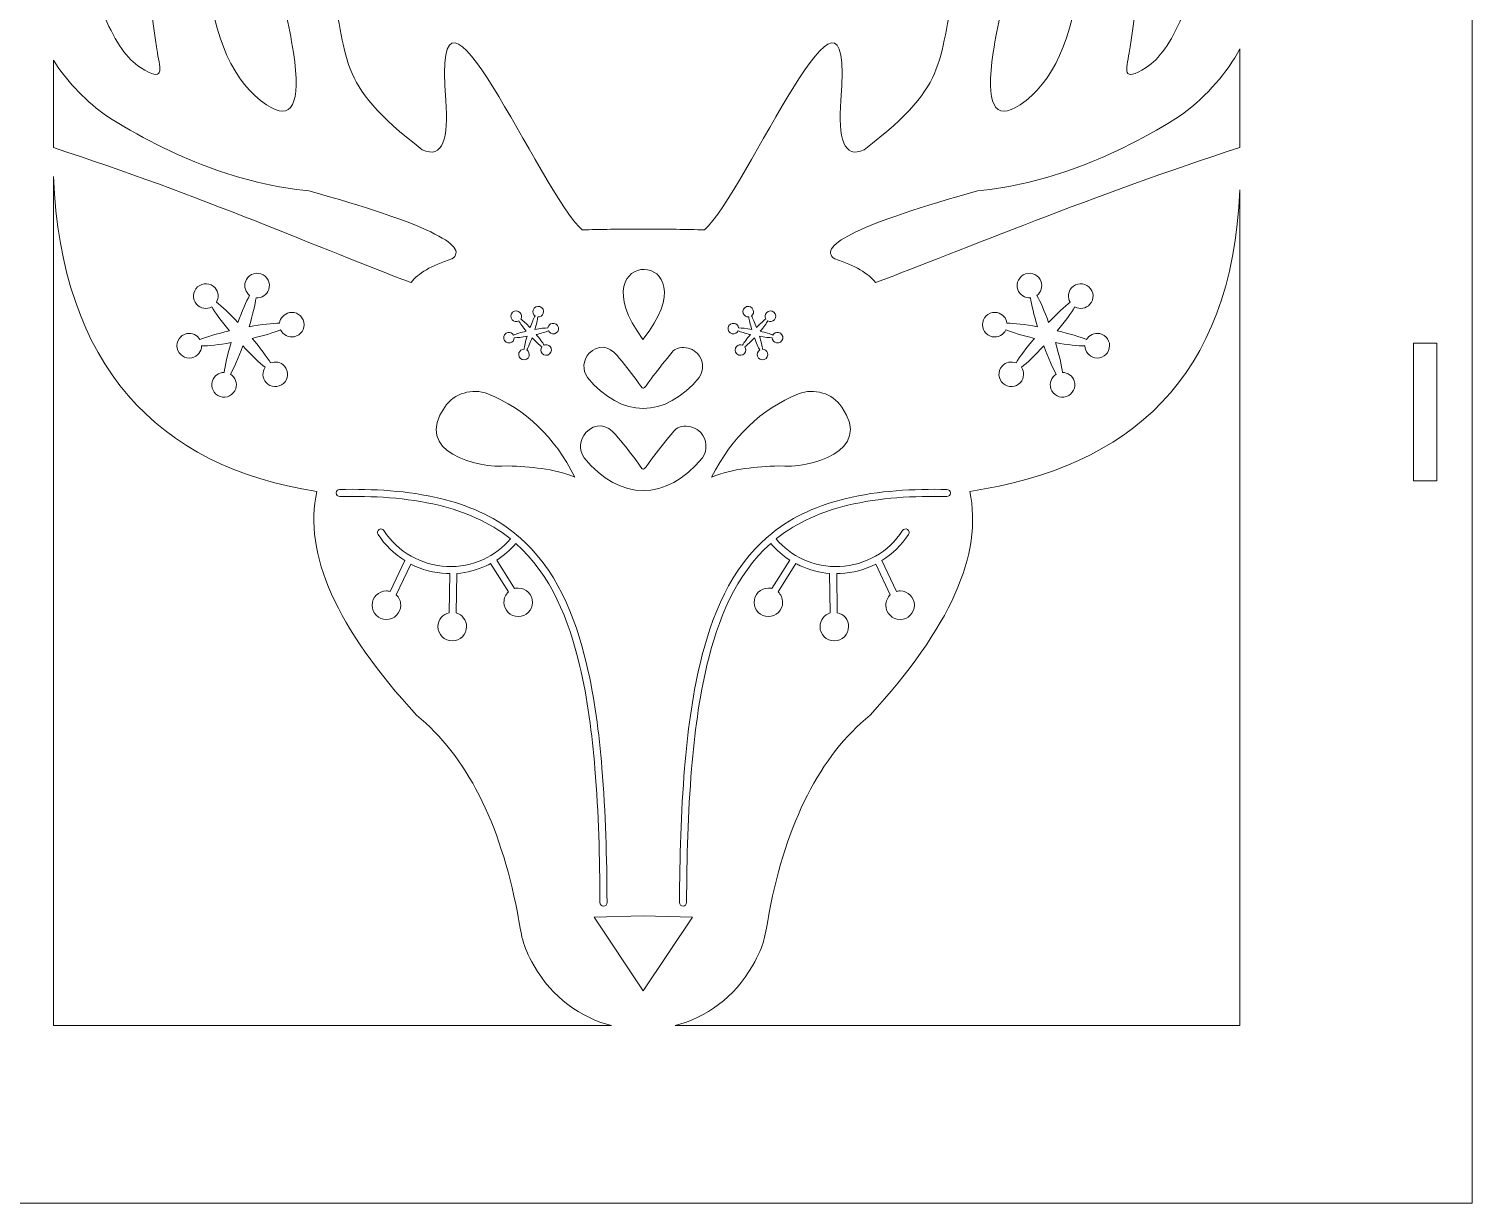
# Model space of a CAD drawing. Header units: millimetres. Extents: x 1606 to 2727, y 1477 to 2393.
# Drawn here: x 2480.6 to 2726.8, y 1923.3 to 2123.7 of the extents above; entities that cross this region are included whole.
import ezdxf

# ---------------------------------------------------------------- set-up
doc = ezdxf.new("R2010")
doc.units = ezdxf.units.MM
doc.header["$MEASUREMENT"] = 0
doc.layers.add('Camada 1', color=7, linetype='Continuous')

msp = doc.modelspace()

# ---------------------------------------------------------------- linework, layer by layer
at = {"layer": 'Camada 1', "color": 250, "lineweight": 20}
for points, knots in [([(2446.8405, 1923.272), (2568.1657, 1923.272), (2597.2433, 1923.2716), (2726.8406, 1923.2716), (2726.8406, 1923.2716), (2726.8406, 1923.2716), (2726.8406, 2263.2716), (2726.8406, 2263.2716), (2726.8406, 2263.2716), (2597.0922, 2263.2716), (2568.4792, 2263.2716), (2446.8405, 2263.2716), (2446.8405, 2263.2716), (2436.4123, 2263.2716), (2425.7687, 2263.2716), (2415.3405, 2263.2716), (2415.3405, 2263.2716), (2415.3405, 2263.2716), (2400.3405, 2263.2716), (2400.3405, 2263.2716), (2400.3405, 2263.2716), (2400.3405, 2263.2716), (2400.3405, 2260.2718), (2400.3405, 2260.2718), (2400.3405, 2260.2718), (2400.3405, 2260.2718), (2356.3405, 2260.2718), (2356.3405, 2260.2718), (2356.3405, 2260.2718), (2356.3405, 2260.2718), (2356.3405, 2263.2716), (2356.3405, 2263.2716), (2356.3405, 2263.2716), (2356.3405, 2263.2716), (2341.3405, 2263.2716), (2341.3405, 2263.2716), (2341.3405, 2263.2716), (2341.3405, 2263.2716), (2341.3405, 1923.272), (2341.3405, 1923.272), (2341.3405, 1923.272), (2341.3405, 1923.272), (2356.3405, 1923.272), (2356.3405, 1923.272), (2356.3405, 1923.272), (2356.3405, 1923.272), (2356.3405, 1926.2718), (2356.3405, 1926.2718), (2356.3405, 1926.2718), (2356.3405, 1926.2718), (2400.3405, 1926.2718), (2400.3405, 1926.2718), (2400.3405, 1926.2718), (2400.3405, 1926.2718), (2400.3405, 1923.272), (2400.3405, 1923.272), (2400.3405, 1923.272), (2400.3405, 1923.272), (2415.3405, 1923.272), (2415.3405, 1923.272), (2415.3405, 1923.272), (2425.7687, 1923.272), (2436.4123, 1923.272), (2446.8405, 1923.272)], [0, 0, 0, 0, 0.05882353, 0.05882353, 0.05882353, 0.05882353, 0.11764706, 0.11764706, 0.11764706, 0.11764706, 0.17647059, 0.17647059, 0.17647059, 0.17647059, 0.23529412, 0.23529412, 0.23529412, 0.23529412, 0.29411765, 0.29411765, 0.29411765, 0.29411765, 0.35294118, 0.35294118, 0.35294118, 0.35294118, 0.41176471, 0.41176471, 0.41176471, 0.41176471, 0.47058824, 0.47058824, 0.47058824, 0.47058824, 0.52941176, 0.52941176, 0.52941176, 0.52941176, 0.58823529, 0.58823529, 0.58823529, 0.58823529, 0.64705882, 0.64705882, 0.64705882, 0.64705882, 0.70588235, 0.70588235, 0.70588235, 0.70588235, 0.76470588, 0.76470588, 0.76470588, 0.76470588, 0.82352941, 0.82352941, 0.82352941, 0.82352941, 0.88235294, 0.88235294, 0.88235294, 0.88235294, 1, 1, 1, 1]), ([(2499.6445, 2117.0801), (2497.4308, 2118.4948), (2495.4124, 2121.3484), (2493.5892, 2125.6407), (2493.5892, 2125.6407), (2490.7421, 2132.3433), (2491.3863, 2131.6826), (2490.915, 2138.2385), (2490.915, 2138.2385), (2490.5936, 2142.7094), (2489.7896, 2146.0971), (2488.7639, 2148.2997), (2488.7639, 2148.2997), (2488.7639, 2148.2997), (2682.1168, 2148.2997), (2682.1168, 2148.2997), (2682.1168, 2148.2997), (2681.0911, 2146.0971), (2680.2872, 2142.7094), (2679.9658, 2138.2385), (2679.9658, 2138.2385), (2679.4944, 2131.6826), (2680.1386, 2132.3433), (2677.2915, 2125.6407), (2677.2915, 2125.6407), (2675.4684, 2121.3484), (2673.4499, 2118.4948), (2671.2363, 2117.0801), (2671.2363, 2117.0801), (2666.9575, 2114.3455), (2667.8661, 2116.7719), (2668.324, 2119.5618), (2668.324, 2119.5618), (2669.2316, 2125.091), (2670.1417, 2132.9056), (2671.0545, 2143.0054), (2671.0545, 2143.0054), (2670.1406, 2150.2952), (2662.0333, 2148.2382), (2659.9566, 2133.2558), (2659.9566, 2133.2558), (2658.7113, 2121.9688), (2655.3058, 2114.4492), (2649.7401, 2110.697), (2649.7401, 2110.697), (2645.3433, 2107.8035), (2643.8049, 2110.7794), (2645.1247, 2119.6245), (2645.1247, 2119.6245), (2645.8955, 2124.7894), (2647.126, 2127.9971), (2646.6789, 2133.4156), (2646.6789, 2133.4156), (2645.9278, 2142.5139), (2641.7757, 2141.8773), (2639.2662, 2132.8925), (2639.2662, 2132.8925), (2635.0833, 2117.9161), (2638.6057, 2114.9635), (2623.1361, 2103.0479), (2623.1361, 2103.0479), (2619.633, 2101.3599), (2618.6213, 2105.079), (2619.152, 2111.4543), (2619.152, 2111.4543), (2621.5981, 2140.8424), (2603.0017, 2095.6331), (2595.8575, 2089.3573), (2595.8575, 2089.3573), (2592.8992, 2089.4661), (2589.4268, 2089.5008), (2585.4404, 2089.4616), (2585.4404, 2089.4616), (2581.454, 2089.5009), (2577.9816, 2089.4661), (2575.0232, 2089.3573), (2575.0232, 2089.3573), (2567.8791, 2095.6331), (2549.2827, 2140.8424), (2551.7288, 2111.4543), (2551.7288, 2111.4543), (2552.2594, 2105.079), (2551.2477, 2101.3599), (2547.7447, 2103.0479), (2547.7447, 2103.0479), (2532.275, 2114.9635), (2535.7975, 2117.9161), (2531.6146, 2132.8925), (2531.6146, 2132.8925), (2529.105, 2141.8773), (2524.9529, 2142.5139), (2524.2019, 2133.4156), (2524.2019, 2133.4156), (2523.7547, 2127.9971), (2524.9852, 2124.7894), (2525.756, 2119.6245), (2525.756, 2119.6245), (2527.0759, 2110.7794), (2525.5374, 2107.8035), (2521.1406, 2110.697), (2521.1406, 2110.697), (2515.5749, 2114.4492), (2512.1694, 2121.9688), (2510.9241, 2133.2558), (2510.9241, 2133.2558), (2508.8475, 2148.2382), (2500.7401, 2150.2952), (2499.8262, 2143.0054), (2499.8262, 2143.0054), (2500.739, 2132.9056), (2501.6492, 2125.091), (2502.5567, 2119.5618), (2502.5567, 2119.5618), (2503.0147, 2116.7719), (2503.9232, 2114.3455), (2499.6445, 2117.0801)], [0, 0, 0, 0, 0.03333333, 0.03333333, 0.03333333, 0.03333333, 0.06666667, 0.06666667, 0.06666667, 0.06666667, 0.1, 0.1, 0.1, 0.1, 0.13333333, 0.13333333, 0.13333333, 0.13333333, 0.16666667, 0.16666667, 0.16666667, 0.16666667, 0.2, 0.2, 0.2, 0.2, 0.23333333, 0.23333333, 0.23333333, 0.23333333, 0.26666667, 0.26666667, 0.26666667, 0.26666667, 0.3, 0.3, 0.3, 0.3, 0.33333333, 0.33333333, 0.33333333, 0.33333333, 0.36666667, 0.36666667, 0.36666667, 0.36666667, 0.4, 0.4, 0.4, 0.4, 0.43333333, 0.43333333, 0.43333333, 0.43333333, 0.46666667, 0.46666667, 0.46666667, 0.46666667, 0.5, 0.5, 0.5, 0.5, 0.53333333, 0.53333333, 0.53333333, 0.53333333, 0.56666667, 0.56666667, 0.56666667, 0.56666667, 0.6, 0.6, 0.6, 0.6, 0.63333333, 0.63333333, 0.63333333, 0.63333333, 0.66666667, 0.66666667, 0.66666667, 0.66666667, 0.7, 0.7, 0.7, 0.7, 0.73333333, 0.73333333, 0.73333333, 0.73333333, 0.76666667, 0.76666667, 0.76666667, 0.76666667, 0.8, 0.8, 0.8, 0.8, 0.83333333, 0.83333333, 0.83333333, 0.83333333, 0.86666667, 0.86666667, 0.86666667, 0.86666667, 0.9, 0.9, 0.9, 0.9, 0.93333333, 0.93333333, 0.93333333, 0.93333333, 1, 1, 1, 1]), ([(2625.0553, 2080.359), (2623.8908, 2081.9394), (2621.5744, 2083.2878), (2618.1062, 2084.404), (2618.1062, 2084.404), (2614.7816, 2086.6844), (2622.9063, 2090.5566), (2642.4801, 2096.0205), (2642.4801, 2096.0205), (2653.8357, 2097.1172), (2665.4868, 2101.4734), (2677.4334, 2109.0891), (2677.4334, 2109.0891), (2681.7501, 2112.4273), (2685.0123, 2116.1552), (2687.2202, 2120.2728), (2687.2202, 2120.2728), (2687.2202, 2120.2728), (2687.2202, 2103.4219), (2687.2202, 2103.4219), (2687.2202, 2103.4219), (2662.4793, 2095.4167), (2639.697, 2085.8643), (2625.0553, 2080.359)], [0, 0, 0, 0, 0.14285714, 0.14285714, 0.14285714, 0.14285714, 0.28571429, 0.28571429, 0.28571429, 0.28571429, 0.42857143, 0.42857143, 0.42857143, 0.42857143, 0.57142857, 0.57142857, 0.57142857, 0.57142857, 0.71428571, 0.71428571, 0.71428571, 0.71428571, 1, 1, 1, 1]), ([(2545.8255, 2080.359), (2531.1848, 2085.864), (2509.5396, 2095.3999), (2484.8024, 2103.4048), (2484.8024, 2103.4048), (2484.8024, 2103.4048), (2484.8024, 2118.3263), (2484.8024, 2118.3263), (2484.8024, 2118.3263), (2486.9406, 2114.9724), (2489.8214, 2111.8931), (2493.4474, 2109.0891), (2493.4474, 2109.0891), (2505.3939, 2101.4734), (2517.045, 2097.1172), (2528.4007, 2096.0205), (2528.4007, 2096.0205), (2547.9745, 2090.5566), (2556.0991, 2086.6844), (2552.7746, 2084.404), (2552.7746, 2084.404), (2549.3063, 2083.2878), (2546.9899, 2081.9394), (2545.8255, 2080.359)], [0, 0, 0, 0, 0.14285714, 0.14285714, 0.14285714, 0.14285714, 0.28571429, 0.28571429, 0.28571429, 0.28571429, 0.42857143, 0.42857143, 0.42857143, 0.42857143, 0.57142857, 0.57142857, 0.57142857, 0.57142857, 0.71428571, 0.71428571, 0.71428571, 0.71428571, 1, 1, 1, 1]), ([(2484.8024, 1953.5717), (2484.8024, 1953.5717), (2484.8024, 2098.4748), (2484.8024, 2098.4748), (2484.8024, 2098.4748), (2486.1816, 2066.3654), (2502.407, 2048.9002), (2529.749, 2044.7312), (2529.749, 2044.7312), (2527.439, 2034.0948), (2533.109, 2021.3719), (2546.7589, 2006.5626), (2546.7589, 2006.5626), (2555.2747, 1999.5428), (2561.008, 1988.3054), (2563.9583, 1972.8506), (2563.9583, 1972.8506), (2564.748, 1968.7145), (2564.647, 1967.573), (2566.8152, 1963.7709), (2566.8152, 1963.7709), (2569.9095, 1958.3447), (2574.7315, 1954.9457), (2579.9906, 1953.5717), (2579.9906, 1953.5717), (2579.9906, 1953.5717), (2484.8024, 1953.5717), (2484.8024, 1953.5717)], [0, 0, 0, 0, 0.125, 0.125, 0.125, 0.125, 0.25, 0.25, 0.25, 0.25, 0.375, 0.375, 0.375, 0.375, 0.5, 0.5, 0.5, 0.5, 0.625, 0.625, 0.625, 0.625, 0.75, 0.75, 0.75, 0.75, 1, 1, 1, 1]), ([(2604.0655, 1963.7709), (2606.2337, 1967.573), (2606.1327, 1968.7145), (2606.9223, 1972.8506), (2606.9223, 1972.8506), (2609.8728, 1988.3054), (2615.606, 1999.5428), (2624.1218, 2006.5626), (2624.1218, 2006.5626), (2637.7718, 2021.3719), (2643.4417, 2034.0948), (2641.1318, 2044.7312), (2641.1318, 2044.7312), (2668.5082, 2048.9054), (2685.843, 2064.0039), (2687.2202, 2096.1826), (2687.2202, 2096.1826), (2687.2202, 2096.1826), (2687.2202, 1953.5717), (2687.2202, 1953.5717), (2687.2202, 1953.5717), (2687.2202, 1953.5717), (2590.8901, 1953.5717), (2590.8901, 1953.5717), (2590.8901, 1953.5717), (2596.1491, 1954.9453), (2600.9712, 1958.3447), (2604.0655, 1963.7709)], [0, 0, 0, 0, 0.125, 0.125, 0.125, 0.125, 0.25, 0.25, 0.25, 0.25, 0.375, 0.375, 0.375, 0.375, 0.5, 0.5, 0.5, 0.5, 0.625, 0.625, 0.625, 0.625, 0.75, 0.75, 0.75, 0.75, 1, 1, 1, 1]), ([(2508.4136, 2067.5431), (2507.2774, 2067.3101), (2506.1674, 2068.0422), (2505.9343, 2069.1783), (2505.9343, 2069.1783), (2505.7015, 2070.3147), (2506.4336, 2071.4248), (2507.5698, 2071.6578), (2507.5698, 2071.6578), (2508.4826, 2071.8449), (2509.3784, 2071.4087), (2509.8163, 2070.6412), (2509.8163, 2070.6412), (2510.8982, 2071.1037), (2512.692, 2071.6483), (2514.8298, 2072.1497), (2514.8298, 2072.1497), (2513.4748, 2073.7722), (2512.4056, 2075.2283), (2511.821, 2076.2282), (2511.821, 2076.2282), (2510.9806, 2075.7663), (2509.9032, 2075.9285), (2509.2399, 2076.6757), (2509.2399, 2076.6757), (2508.47, 2077.5431), (2508.5489, 2078.8706), (2509.4163, 2079.6406), (2509.4163, 2079.6406), (2510.2839, 2080.4102), (2511.6114, 2080.3314), (2512.3814, 2079.464), (2512.3814, 2079.464), (2512.9997, 2078.7668), (2513.07, 2077.773), (2512.6241, 2077.0101), (2512.6241, 2077.0101), (2513.5335, 2076.3284), (2514.8417, 2075.1102), (2516.2841, 2073.5857), (2516.2841, 2073.5857), (2516.9993, 2075.5394), (2517.7139, 2077.1746), (2518.2842, 2078.1905), (2518.2842, 2078.1905), (2517.5879, 2078.719), (2517.2707, 2079.651), (2517.5621, 2080.5266), (2517.5621, 2080.5266), (2517.9283, 2081.627), (2519.1176, 2082.2223), (2520.218, 2081.8559), (2520.218, 2081.8559), (2521.3184, 2081.4897), (2521.9137, 2080.3005), (2521.5474, 2079.2001), (2521.5474, 2079.2001), (2521.2346, 2078.2602), (2520.321, 2077.6891), (2519.3757, 2077.7707), (2519.3757, 2077.7707), (2519.2151, 2076.5975), (2518.8004, 2074.8455), (2518.1957, 2072.8437), (2518.1957, 2072.8437), (2520.3348, 2073.2248), (2522.1911, 2073.4366), (2523.396, 2073.4511), (2523.396, 2073.4511), (2523.5056, 2074.3185), (2524.1539, 2075.0593), (2525.0581, 2075.2447), (2525.0581, 2075.2447), (2526.1942, 2075.4778), (2527.3043, 2074.7455), (2527.5373, 2073.6095), (2527.5373, 2073.6095), (2527.7702, 2072.4731), (2527.0381, 2071.363), (2525.9019, 2071.1299), (2525.9019, 2071.1299), (2524.9315, 2070.9309), (2523.9804, 2071.4367), (2523.5782, 2072.2962), (2523.5782, 2072.2962), (2522.4817, 2071.8486), (2520.7574, 2071.3319), (2518.7214, 2070.8544), (2518.7214, 2070.8544), (2520.1209, 2069.1927), (2521.2324, 2067.6908), (2521.8476, 2066.6546), (2521.8476, 2066.6546), (2522.6534, 2066.9935), (2523.6191, 2066.8022), (2524.2318, 2066.112), (2524.2318, 2066.112), (2525.0016, 2065.2447), (2524.9227, 2063.9171), (2524.0553, 2063.1473), (2524.0553, 2063.1473), (2523.1877, 2062.3775), (2521.8602, 2062.4564), (2521.0903, 2063.3238), (2521.0903, 2063.3238), (2520.4328, 2064.0647), (2520.3952, 2065.1414), (2520.9383, 2065.9194), (2520.9383, 2065.9194), (2519.9694, 2066.671), (2518.5992, 2067.9689), (2517.1081, 2069.5686), (2517.1081, 2069.5686), (2516.3563, 2067.4937), (2515.5998, 2065.7609), (2515.0065, 2064.7203), (2515.0065, 2064.7203), (2515.827, 2064.2235), (2516.2252, 2063.2093), (2515.9096, 2062.2612), (2515.9096, 2062.2612), (2515.5433, 2061.1608), (2514.3541, 2060.5655), (2513.2536, 2060.9318), (2513.2536, 2060.9318), (2512.1532, 2061.298), (2511.5579, 2062.4873), (2511.9242, 2063.5876), (2511.9242, 2063.5876), (2512.2186, 2064.472), (2513.0441, 2065.0295), (2513.9281, 2065.025), (2513.9281, 2065.025), (2514.0684, 2066.1934), (2514.4934, 2068.0187), (2515.1282, 2070.1213), (2515.1282, 2070.1213), (2513.0458, 2069.7589), (2511.25, 2069.5609), (2510.0917, 2069.5546), (2510.0917, 2069.5546), (2510.0717, 2068.5959), (2509.3925, 2067.744), (2508.4136, 2067.5431)], [0, 0, 0, 0, 0.02702703, 0.02702703, 0.02702703, 0.02702703, 0.05405405, 0.05405405, 0.05405405, 0.05405405, 0.08108108, 0.08108108, 0.08108108, 0.08108108, 0.10810811, 0.10810811, 0.10810811, 0.10810811, 0.13513514, 0.13513514, 0.13513514, 0.13513514, 0.16216216, 0.16216216, 0.16216216, 0.16216216, 0.18918919, 0.18918919, 0.18918919, 0.18918919, 0.21621622, 0.21621622, 0.21621622, 0.21621622, 0.24324324, 0.24324324, 0.24324324, 0.24324324, 0.27027027, 0.27027027, 0.27027027, 0.27027027, 0.2972973, 0.2972973, 0.2972973, 0.2972973, 0.32432432, 0.32432432, 0.32432432, 0.32432432, 0.35135135, 0.35135135, 0.35135135, 0.35135135, 0.37837838, 0.37837838, 0.37837838, 0.37837838, 0.40540541, 0.40540541, 0.40540541, 0.40540541, 0.43243243, 0.43243243, 0.43243243, 0.43243243, 0.45945946, 0.45945946, 0.45945946, 0.45945946, 0.48648649, 0.48648649, 0.48648649, 0.48648649, 0.51351351, 0.51351351, 0.51351351, 0.51351351, 0.54054054, 0.54054054, 0.54054054, 0.54054054, 0.56756757, 0.56756757, 0.56756757, 0.56756757, 0.59459459, 0.59459459, 0.59459459, 0.59459459, 0.62162162, 0.62162162, 0.62162162, 0.62162162, 0.64864865, 0.64864865, 0.64864865, 0.64864865, 0.67567568, 0.67567568, 0.67567568, 0.67567568, 0.7027027, 0.7027027, 0.7027027, 0.7027027, 0.72972973, 0.72972973, 0.72972973, 0.72972973, 0.75675676, 0.75675676, 0.75675676, 0.75675676, 0.78378378, 0.78378378, 0.78378378, 0.78378378, 0.81081081, 0.81081081, 0.81081081, 0.81081081, 0.83783784, 0.83783784, 0.83783784, 0.83783784, 0.86486486, 0.86486486, 0.86486486, 0.86486486, 0.89189189, 0.89189189, 0.89189189, 0.89189189, 0.91891892, 0.91891892, 0.91891892, 0.91891892, 0.94594595, 0.94594595, 0.94594595, 0.94594595, 1, 1, 1, 1]), ([(2649.3333, 2079.2001), (2648.967, 2080.3005), (2649.5623, 2081.4897), (2650.6627, 2081.8559), (2650.6627, 2081.8559), (2651.7632, 2082.2223), (2652.9524, 2081.627), (2653.3187, 2080.5266), (2653.3187, 2080.5266), (2653.6101, 2079.651), (2653.2928, 2078.719), (2652.5965, 2078.1905), (2652.5965, 2078.1905), (2653.1669, 2077.1746), (2653.8814, 2075.5394), (2654.5966, 2073.5857), (2654.5966, 2073.5857), (2656.039, 2075.1102), (2657.3472, 2076.3283), (2658.2567, 2077.0101), (2658.2567, 2077.0101), (2657.8107, 2077.773), (2657.881, 2078.7668), (2658.4994, 2079.464), (2658.4994, 2079.464), (2659.2693, 2080.3314), (2660.5968, 2080.4102), (2661.4644, 2079.6406), (2661.4644, 2079.6406), (2662.3318, 2078.8706), (2662.4107, 2077.5431), (2661.6409, 2076.6757), (2661.6409, 2076.6757), (2660.9775, 2075.9285), (2659.9002, 2075.7663), (2659.0597, 2076.2282), (2659.0597, 2076.2282), (2658.4751, 2075.2283), (2657.4059, 2073.7722), (2656.0509, 2072.1497), (2656.0509, 2072.1497), (2658.1887, 2071.6483), (2659.9825, 2071.1037), (2661.0645, 2070.6412), (2661.0645, 2070.6412), (2661.5023, 2071.4087), (2662.3982, 2071.8449), (2663.311, 2071.6578), (2663.311, 2071.6578), (2664.4471, 2071.4248), (2665.1793, 2070.3147), (2664.9464, 2069.1783), (2664.9464, 2069.1783), (2664.7134, 2068.0422), (2663.6033, 2067.3101), (2662.4671, 2067.5431), (2662.4671, 2067.5431), (2661.4883, 2067.744), (2660.809, 2068.5959), (2660.789, 2069.5546), (2660.789, 2069.5546), (2659.6307, 2069.5609), (2657.835, 2069.7589), (2655.7525, 2070.1213), (2655.7525, 2070.1213), (2656.3873, 2068.0187), (2656.8123, 2066.1933), (2656.9527, 2065.025), (2656.9527, 2065.025), (2657.8366, 2065.0295), (2658.6622, 2064.472), (2658.9565, 2063.5876), (2658.9565, 2063.5876), (2659.3228, 2062.4873), (2658.7275, 2061.298), (2657.6271, 2060.9318), (2657.6271, 2060.9318), (2656.5267, 2060.5655), (2655.3374, 2061.1608), (2654.9712, 2062.2612), (2654.9712, 2062.2612), (2654.6555, 2063.2093), (2655.0538, 2064.2236), (2655.8742, 2064.7203), (2655.8742, 2064.7203), (2655.2809, 2065.7609), (2654.5244, 2067.4937), (2653.7726, 2069.5686), (2653.7726, 2069.5686), (2652.2816, 2067.9689), (2650.9114, 2066.671), (2649.9424, 2065.9194), (2649.9424, 2065.9194), (2650.4855, 2065.1414), (2650.4479, 2064.0647), (2649.7904, 2063.3238), (2649.7904, 2063.3238), (2649.0205, 2062.4564), (2647.693, 2062.3775), (2646.8254, 2063.1473), (2646.8254, 2063.1473), (2645.958, 2063.9171), (2645.8791, 2065.2447), (2646.6489, 2066.112), (2646.6489, 2066.112), (2647.2616, 2066.8022), (2648.2274, 2066.9935), (2649.0331, 2066.6546), (2649.0331, 2066.6546), (2649.6483, 2067.6907), (2650.7598, 2069.1926), (2652.1594, 2070.8544), (2652.1594, 2070.8544), (2650.1233, 2071.3319), (2648.399, 2071.8485), (2647.3025, 2072.2962), (2647.3025, 2072.2962), (2646.9003, 2071.4367), (2645.9492, 2070.9309), (2644.9788, 2071.1299), (2644.9788, 2071.1299), (2643.8427, 2071.363), (2643.1105, 2072.4731), (2643.3434, 2073.6095), (2643.3434, 2073.6095), (2643.5764, 2074.7455), (2644.6865, 2075.4778), (2645.8226, 2075.2447), (2645.8226, 2075.2447), (2646.7268, 2075.0593), (2647.3751, 2074.3185), (2647.4848, 2073.4511), (2647.4848, 2073.4511), (2648.6897, 2073.4366), (2650.546, 2073.2248), (2652.685, 2072.8437), (2652.685, 2072.8437), (2652.0803, 2074.8455), (2651.6657, 2076.5975), (2651.5051, 2077.7707), (2651.5051, 2077.7707), (2650.5597, 2077.6891), (2649.6462, 2078.2602), (2649.3333, 2079.2001)], [0, 0, 0, 0, 0.02702703, 0.02702703, 0.02702703, 0.02702703, 0.05405405, 0.05405405, 0.05405405, 0.05405405, 0.08108108, 0.08108108, 0.08108108, 0.08108108, 0.10810811, 0.10810811, 0.10810811, 0.10810811, 0.13513514, 0.13513514, 0.13513514, 0.13513514, 0.16216216, 0.16216216, 0.16216216, 0.16216216, 0.18918919, 0.18918919, 0.18918919, 0.18918919, 0.21621622, 0.21621622, 0.21621622, 0.21621622, 0.24324324, 0.24324324, 0.24324324, 0.24324324, 0.27027027, 0.27027027, 0.27027027, 0.27027027, 0.2972973, 0.2972973, 0.2972973, 0.2972973, 0.32432432, 0.32432432, 0.32432432, 0.32432432, 0.35135135, 0.35135135, 0.35135135, 0.35135135, 0.37837838, 0.37837838, 0.37837838, 0.37837838, 0.40540541, 0.40540541, 0.40540541, 0.40540541, 0.43243243, 0.43243243, 0.43243243, 0.43243243, 0.45945946, 0.45945946, 0.45945946, 0.45945946, 0.48648649, 0.48648649, 0.48648649, 0.48648649, 0.51351351, 0.51351351, 0.51351351, 0.51351351, 0.54054054, 0.54054054, 0.54054054, 0.54054054, 0.56756757, 0.56756757, 0.56756757, 0.56756757, 0.59459459, 0.59459459, 0.59459459, 0.59459459, 0.62162162, 0.62162162, 0.62162162, 0.62162162, 0.64864865, 0.64864865, 0.64864865, 0.64864865, 0.67567568, 0.67567568, 0.67567568, 0.67567568, 0.7027027, 0.7027027, 0.7027027, 0.7027027, 0.72972973, 0.72972973, 0.72972973, 0.72972973, 0.75675676, 0.75675676, 0.75675676, 0.75675676, 0.78378378, 0.78378378, 0.78378378, 0.78378378, 0.81081081, 0.81081081, 0.81081081, 0.81081081, 0.83783784, 0.83783784, 0.83783784, 0.83783784, 0.86486486, 0.86486486, 0.86486486, 0.86486486, 0.89189189, 0.89189189, 0.89189189, 0.89189189, 0.91891892, 0.91891892, 0.91891892, 0.91891892, 0.94594595, 0.94594595, 0.94594595, 0.94594595, 1, 1, 1, 1]), ([(2565.6156, 2071.2006), (2564.7165, 2071.0442), (2563.9412, 2070.9587), (2563.4411, 2070.956), (2563.4411, 2070.956), (2563.4325, 2070.5421), (2563.1392, 2070.1742), (2562.7166, 2070.0875), (2562.7166, 2070.0875), (2562.226, 2069.9869), (2561.7468, 2070.303), (2561.6462, 2070.7935), (2561.6462, 2070.7935), (2561.5457, 2071.2842), (2561.8618, 2071.7634), (2562.3522, 2071.864), (2562.3522, 2071.864), (2562.7464, 2071.9449), (2563.1331, 2071.7565), (2563.3222, 2071.4251), (2563.3222, 2071.4251), (2563.7894, 2071.6248), (2564.5638, 2071.8599), (2565.4869, 2072.0764), (2565.4869, 2072.0764), (2564.9018, 2072.7769), (2564.4401, 2073.4056), (2564.1878, 2073.8373), (2564.1878, 2073.8373), (2563.8249, 2073.6378), (2563.3597, 2073.7079), (2563.0734, 2074.0305), (2563.0734, 2074.0305), (2562.7409, 2074.4049), (2562.775, 2074.9781), (2563.1495, 2075.3105), (2563.1495, 2075.3105), (2563.5241, 2075.6429), (2564.0973, 2075.6088), (2564.4297, 2075.2343), (2564.4297, 2075.2343), (2564.6966, 2074.9333), (2564.7271, 2074.5042), (2564.5344, 2074.1749), (2564.5344, 2074.1749), (2564.9272, 2073.8805), (2565.4919, 2073.3546), (2566.1147, 2072.6964), (2566.1147, 2072.6964), (2566.4235, 2073.5399), (2566.732, 2074.2459), (2566.9782, 2074.6844), (2566.9782, 2074.6844), (2566.6776, 2074.9126), (2566.5407, 2075.315), (2566.6665, 2075.6931), (2566.6665, 2075.6931), (2566.8246, 2076.1682), (2567.338, 2076.4252), (2567.8131, 2076.2671), (2567.8131, 2076.2671), (2568.2882, 2076.109), (2568.5452, 2075.5955), (2568.3871, 2075.1203), (2568.3871, 2075.1203), (2568.2521, 2074.7145), (2567.8576, 2074.468), (2567.4494, 2074.5033), (2567.4494, 2074.5033), (2567.3802, 2073.9967), (2567.2011, 2073.2403), (2566.9401, 2072.376), (2566.9401, 2072.376), (2567.8635, 2072.5406), (2568.665, 2072.632), (2569.1852, 2072.6383), (2569.1852, 2072.6383), (2569.2325, 2073.0128), (2569.5125, 2073.3327), (2569.9028, 2073.4126), (2569.9028, 2073.4126), (2570.3933, 2073.5133), (2570.8726, 2073.1972), (2570.9732, 2072.7067), (2570.9732, 2072.7067), (2571.0737, 2072.216), (2570.7576, 2071.7367), (2570.2672, 2071.6362), (2570.2672, 2071.6362), (2569.8481, 2071.5502), (2569.4375, 2071.7685), (2569.2639, 2072.1397), (2569.2639, 2072.1397), (2568.7905, 2071.9463), (2568.0461, 2071.7234), (2567.167, 2071.5172), (2567.167, 2071.5172), (2567.7712, 2070.7997), (2568.2511, 2070.1513), (2568.5167, 2069.7039), (2568.5167, 2069.7039), (2568.8646, 2069.8502), (2569.2816, 2069.7676), (2569.546, 2069.4696), (2569.546, 2069.4696), (2569.8785, 2069.0951), (2569.8444, 2068.522), (2569.4699, 2068.1896), (2569.4699, 2068.1896), (2569.0953, 2067.8573), (2568.5222, 2067.8913), (2568.1897, 2068.2658), (2568.1897, 2068.2658), (2567.9059, 2068.5857), (2567.8897, 2069.0506), (2568.1241, 2069.3865), (2568.1241, 2069.3865), (2567.7058, 2069.7111), (2567.1143, 2070.2713), (2566.4704, 2070.962), (2566.4704, 2070.962), (2566.1459, 2070.0661), (2565.8193, 2069.3181), (2565.5631, 2068.8688), (2565.5631, 2068.8688), (2565.9173, 2068.6543), (2566.0893, 2068.2165), (2565.953, 2067.8071), (2565.953, 2067.8071), (2565.7948, 2067.332), (2565.2814, 2067.075), (2564.8063, 2067.2331), (2564.8063, 2067.2331), (2564.3312, 2067.3912), (2564.0742, 2067.9047), (2564.2323, 2068.3798), (2564.2323, 2068.3798), (2564.3594, 2068.7616), (2564.7158, 2069.0023), (2565.0974, 2069.0004), (2565.0974, 2069.0004), (2565.158, 2069.5048), (2565.3416, 2070.2928), (2565.6156, 2071.2006)], [0, 0, 0, 0, 0.02702703, 0.02702703, 0.02702703, 0.02702703, 0.05405405, 0.05405405, 0.05405405, 0.05405405, 0.08108108, 0.08108108, 0.08108108, 0.08108108, 0.10810811, 0.10810811, 0.10810811, 0.10810811, 0.13513514, 0.13513514, 0.13513514, 0.13513514, 0.16216216, 0.16216216, 0.16216216, 0.16216216, 0.18918919, 0.18918919, 0.18918919, 0.18918919, 0.21621622, 0.21621622, 0.21621622, 0.21621622, 0.24324324, 0.24324324, 0.24324324, 0.24324324, 0.27027027, 0.27027027, 0.27027027, 0.27027027, 0.2972973, 0.2972973, 0.2972973, 0.2972973, 0.32432432, 0.32432432, 0.32432432, 0.32432432, 0.35135135, 0.35135135, 0.35135135, 0.35135135, 0.37837838, 0.37837838, 0.37837838, 0.37837838, 0.40540541, 0.40540541, 0.40540541, 0.40540541, 0.43243243, 0.43243243, 0.43243243, 0.43243243, 0.45945946, 0.45945946, 0.45945946, 0.45945946, 0.48648649, 0.48648649, 0.48648649, 0.48648649, 0.51351351, 0.51351351, 0.51351351, 0.51351351, 0.54054054, 0.54054054, 0.54054054, 0.54054054, 0.56756757, 0.56756757, 0.56756757, 0.56756757, 0.59459459, 0.59459459, 0.59459459, 0.59459459, 0.62162162, 0.62162162, 0.62162162, 0.62162162, 0.64864865, 0.64864865, 0.64864865, 0.64864865, 0.67567568, 0.67567568, 0.67567568, 0.67567568, 0.7027027, 0.7027027, 0.7027027, 0.7027027, 0.72972973, 0.72972973, 0.72972973, 0.72972973, 0.75675676, 0.75675676, 0.75675676, 0.75675676, 0.78378378, 0.78378378, 0.78378378, 0.78378378, 0.81081081, 0.81081081, 0.81081081, 0.81081081, 0.83783784, 0.83783784, 0.83783784, 0.83783784, 0.86486486, 0.86486486, 0.86486486, 0.86486486, 0.89189189, 0.89189189, 0.89189189, 0.89189189, 0.91891892, 0.91891892, 0.91891892, 0.91891892, 0.94594595, 0.94594595, 0.94594595, 0.94594595, 1, 1, 1, 1]), ([(2600.6136, 2071.6362), (2600.1231, 2071.7367), (2599.807, 2072.216), (2599.9075, 2072.7067), (2599.9075, 2072.7067), (2600.0081, 2073.1972), (2600.4874, 2073.5133), (2600.978, 2073.4126), (2600.978, 2073.4126), (2601.3683, 2073.3327), (2601.6482, 2073.0128), (2601.6955, 2072.6383), (2601.6955, 2072.6383), (2602.2157, 2072.632), (2603.0172, 2072.5406), (2603.9407, 2072.376), (2603.9407, 2072.376), (2603.6796, 2073.2403), (2603.5006, 2073.9967), (2603.4313, 2074.5033), (2603.4313, 2074.5033), (2603.0231, 2074.468), (2602.6287, 2074.7145), (2602.4936, 2075.1204), (2602.4936, 2075.1204), (2602.3355, 2075.5955), (2602.5925, 2076.109), (2603.0676, 2076.2671), (2603.0676, 2076.2671), (2603.5427, 2076.4252), (2604.0562, 2076.1682), (2604.2143, 2075.6931), (2604.2143, 2075.6931), (2604.3401, 2075.315), (2604.2031, 2074.9126), (2603.9026, 2074.6844), (2603.9026, 2074.6844), (2604.1487, 2074.2459), (2604.4572, 2073.5399), (2604.766, 2072.6964), (2604.766, 2072.6964), (2605.3888, 2073.3546), (2605.9536, 2073.8805), (2606.3463, 2074.1749), (2606.3463, 2074.1749), (2606.1537, 2074.5042), (2606.1841, 2074.9333), (2606.4511, 2075.2343), (2606.4511, 2075.2343), (2606.7834, 2075.6088), (2607.3566, 2075.6429), (2607.7312, 2075.3105), (2607.7312, 2075.3105), (2608.1058, 2074.9781), (2608.1398, 2074.4049), (2607.8074, 2074.0305), (2607.8074, 2074.0305), (2607.521, 2073.7079), (2607.0558, 2073.6378), (2606.693, 2073.8373), (2606.693, 2073.8373), (2606.4406, 2073.4056), (2605.9789, 2072.7769), (2605.3939, 2072.0764), (2605.3939, 2072.0764), (2606.317, 2071.8599), (2607.0914, 2071.6248), (2607.5586, 2071.4251), (2607.5586, 2071.4251), (2607.7476, 2071.7565), (2608.1344, 2071.9449), (2608.5285, 2071.864), (2608.5285, 2071.864), (2609.019, 2071.7634), (2609.3351, 2071.2842), (2609.2345, 2070.7935), (2609.2345, 2070.7935), (2609.1339, 2070.303), (2608.6547, 2069.9869), (2608.1641, 2070.0875), (2608.1641, 2070.0875), (2607.7415, 2070.1742), (2607.4482, 2070.5421), (2607.4396, 2070.956), (2607.4396, 2070.956), (2606.9395, 2070.9587), (2606.1642, 2071.0442), (2605.2651, 2071.2006), (2605.2651, 2071.2006), (2605.5392, 2070.2929), (2605.7227, 2069.5048), (2605.7833, 2069.0004), (2605.7833, 2069.0004), (2606.1649, 2069.0023), (2606.5213, 2068.7616), (2606.6485, 2068.3798), (2606.6485, 2068.3798), (2606.8065, 2067.9047), (2606.5495, 2067.3912), (2606.0744, 2067.2331), (2606.0744, 2067.2331), (2605.5993, 2067.075), (2605.0859, 2067.332), (2604.9277, 2067.8071), (2604.9277, 2067.8071), (2604.7915, 2068.2165), (2604.9634, 2068.6543), (2605.3176, 2068.8688), (2605.3176, 2068.8688), (2605.0615, 2069.3181), (2604.7348, 2070.0661), (2604.4103, 2070.962), (2604.4103, 2070.962), (2603.7665, 2070.2713), (2603.1749, 2069.7111), (2602.7566, 2069.3865), (2602.7566, 2069.3865), (2602.991, 2069.0506), (2602.9748, 2068.5857), (2602.691, 2068.2658), (2602.691, 2068.2658), (2602.3586, 2067.8913), (2601.7854, 2067.8573), (2601.4109, 2068.1896), (2601.4109, 2068.1896), (2601.0363, 2068.522), (2601.0023, 2069.0952), (2601.3347, 2069.4696), (2601.3347, 2069.4696), (2601.5992, 2069.7676), (2602.0161, 2069.8502), (2602.364, 2069.7039), (2602.364, 2069.7039), (2602.6296, 2070.1513), (2603.1095, 2070.7997), (2603.7137, 2071.5172), (2603.7137, 2071.5172), (2602.8347, 2071.7234), (2602.0903, 2071.9463), (2601.6169, 2072.1397), (2601.6169, 2072.1397), (2601.4432, 2071.7685), (2601.0326, 2071.5502), (2600.6136, 2071.6362)], [0, 0, 0, 0, 0.02702703, 0.02702703, 0.02702703, 0.02702703, 0.05405405, 0.05405405, 0.05405405, 0.05405405, 0.08108108, 0.08108108, 0.08108108, 0.08108108, 0.10810811, 0.10810811, 0.10810811, 0.10810811, 0.13513514, 0.13513514, 0.13513514, 0.13513514, 0.16216216, 0.16216216, 0.16216216, 0.16216216, 0.18918919, 0.18918919, 0.18918919, 0.18918919, 0.21621622, 0.21621622, 0.21621622, 0.21621622, 0.24324324, 0.24324324, 0.24324324, 0.24324324, 0.27027027, 0.27027027, 0.27027027, 0.27027027, 0.2972973, 0.2972973, 0.2972973, 0.2972973, 0.32432432, 0.32432432, 0.32432432, 0.32432432, 0.35135135, 0.35135135, 0.35135135, 0.35135135, 0.37837838, 0.37837838, 0.37837838, 0.37837838, 0.40540541, 0.40540541, 0.40540541, 0.40540541, 0.43243243, 0.43243243, 0.43243243, 0.43243243, 0.45945946, 0.45945946, 0.45945946, 0.45945946, 0.48648649, 0.48648649, 0.48648649, 0.48648649, 0.51351351, 0.51351351, 0.51351351, 0.51351351, 0.54054054, 0.54054054, 0.54054054, 0.54054054, 0.56756757, 0.56756757, 0.56756757, 0.56756757, 0.59459459, 0.59459459, 0.59459459, 0.59459459, 0.62162162, 0.62162162, 0.62162162, 0.62162162, 0.64864865, 0.64864865, 0.64864865, 0.64864865, 0.67567568, 0.67567568, 0.67567568, 0.67567568, 0.7027027, 0.7027027, 0.7027027, 0.7027027, 0.72972973, 0.72972973, 0.72972973, 0.72972973, 0.75675676, 0.75675676, 0.75675676, 0.75675676, 0.78378378, 0.78378378, 0.78378378, 0.78378378, 0.81081081, 0.81081081, 0.81081081, 0.81081081, 0.83783784, 0.83783784, 0.83783784, 0.83783784, 0.86486486, 0.86486486, 0.86486486, 0.86486486, 0.89189189, 0.89189189, 0.89189189, 0.89189189, 0.91891892, 0.91891892, 0.91891892, 0.91891892, 0.94594595, 0.94594595, 0.94594595, 0.94594595, 1, 1, 1, 1]), ([(2576.1799, 2068.2425), (2577.7016, 2069.8927), (2579.606, 2069.5748), (2580.9661, 2067.948), (2580.9661, 2067.948), (2582.127, 2066.5594), (2583.2202, 2065.1907), (2584.2252, 2063.8417), (2584.2252, 2063.8417), (2585.7468, 2061.7987), (2585.1746, 2061.8325), (2586.764, 2063.9396), (2586.764, 2063.9396), (2587.7557, 2065.2544), (2588.8018, 2066.592), (2589.9146, 2067.948), (2589.9146, 2067.948), (2590.5938, 2068.7757), (2590.8213, 2069.1601), (2591.9951, 2069.2743), (2591.9951, 2069.2743), (2592.9838, 2069.3705), (2593.9926, 2069.0106), (2594.7008, 2068.2425), (2594.7008, 2068.2425), (2595.7354, 2067.1208), (2595.8504, 2065.4302), (2594.977, 2064.1787), (2594.977, 2064.1787), (2589.1866, 2057.1481), (2581.6942, 2057.1481), (2575.9037, 2064.1787), (2575.9037, 2064.1787), (2575.0304, 2065.4302), (2575.1453, 2067.1208), (2576.1799, 2068.2425)], [0, 0, 0, 0, 0.1, 0.1, 0.1, 0.1, 0.2, 0.2, 0.2, 0.2, 0.3, 0.3, 0.3, 0.3, 0.4, 0.4, 0.4, 0.4, 0.5, 0.5, 0.5, 0.5, 0.6, 0.6, 0.6, 0.6, 0.7, 0.7, 0.7, 0.7, 0.8, 0.8, 0.8, 0.8, 1, 1, 1, 1]), ([(2716.8406, 2046.5216), (2716.8406, 2046.5216), (2716.8406, 2070.0216), (2716.8406, 2070.0216), (2716.8406, 2070.0216), (2716.8406, 2070.0216), (2720.8406, 2070.0216), (2720.8406, 2070.0216), (2720.8406, 2070.0216), (2720.8406, 2070.0216), (2720.8406, 2046.5216), (2720.8406, 2046.5216), (2720.8406, 2046.5216), (2720.8406, 2046.5216), (2716.8406, 2046.5216), (2716.8406, 2046.5216)], [0, 0, 0, 0, 0.2, 0.2, 0.2, 0.2, 0.4, 0.4, 0.4, 0.4, 0.6, 0.6, 0.6, 0.6, 1, 1, 1, 1]), ([(2573.7775, 2047.1687), (2570.0447, 2048.6669), (2566.1726, 2048.9262), (2562.3684, 2049.0874), (2562.3684, 2049.0874), (2556.9624, 2048.6154), (2546.23, 2051.4866), (2551.5627, 2059.1274), (2551.5627, 2059.1274), (2553.2111, 2061.4893), (2556.2601, 2062.4187), (2558.9457, 2061.3782), (2558.9457, 2061.3782), (2565.3545, 2058.7874), (2570.2985, 2054.051), (2573.7775, 2047.1687)], [0, 0, 0, 0, 0.2, 0.2, 0.2, 0.2, 0.4, 0.4, 0.4, 0.4, 0.6, 0.6, 0.6, 0.6, 1, 1, 1, 1]), ([(2597.1032, 2047.1687), (2600.5822, 2054.051), (2605.5262, 2058.7874), (2611.9351, 2061.3782), (2611.9351, 2061.3782), (2614.6207, 2062.4187), (2617.6697, 2061.4893), (2619.3181, 2059.1274), (2619.3181, 2059.1274), (2624.6507, 2051.4866), (2613.9183, 2048.6154), (2608.5123, 2049.0874), (2608.5123, 2049.0874), (2604.7082, 2048.9262), (2600.836, 2048.6669), (2597.1032, 2047.1687)], [0, 0, 0, 0, 0.2, 0.2, 0.2, 0.2, 0.4, 0.4, 0.4, 0.4, 0.6, 0.6, 0.6, 0.6, 1, 1, 1, 1]), ([(2595.5292, 2050.4617), (2589.4035, 2043.024), (2581.4773, 2043.024), (2575.3516, 2050.4617), (2575.3516, 2050.4617), (2574.4277, 2051.7857), (2574.5492, 2053.574), (2575.6436, 2054.7608), (2575.6436, 2054.7608), (2577.2535, 2056.5066), (2579.2682, 2056.1702), (2580.7071, 2054.4492), (2580.7071, 2054.4492), (2581.9351, 2052.9803), (2583.0917, 2051.5322), (2584.1548, 2050.105), (2584.1548, 2050.105), (2585.7646, 2047.9438), (2585.1592, 2047.9796), (2586.8406, 2050.2087), (2586.8406, 2050.2087), (2587.8898, 2051.5996), (2588.9964, 2053.0147), (2590.1737, 2054.4492), (2590.1737, 2054.4492), (2590.8923, 2055.3248), (2591.1328, 2055.7315), (2592.3746, 2055.8522), (2592.3746, 2055.8522), (2593.4206, 2055.954), (2594.4878, 2055.5733), (2595.2371, 2054.7608), (2595.2371, 2054.7608), (2596.3316, 2053.574), (2596.453, 2051.7857), (2595.5292, 2050.4617)], [0, 0, 0, 0, 0.1, 0.1, 0.1, 0.1, 0.2, 0.2, 0.2, 0.2, 0.3, 0.3, 0.3, 0.3, 0.4, 0.4, 0.4, 0.4, 0.5, 0.5, 0.5, 0.5, 0.6, 0.6, 0.6, 0.6, 0.7, 0.7, 0.7, 0.7, 0.8, 0.8, 0.8, 0.8, 1, 1, 1, 1]), ([(2544.7424, 2032.9331), (2542.9408, 2034.0576), (2541.3794, 2035.5745), (2540.1915, 2037.4069), (2540.1915, 2037.4069), (2540.0118, 2037.6842), (2540.0914, 2038.0568), (2540.3685, 2038.2364), (2540.3685, 2038.2364), (2540.6458, 2038.4162), (2541.0184, 2038.3367), (2541.198, 2038.0594), (2541.198, 2038.0594), (2543.5704, 2034.3996), (2547.5649, 2032.1112), (2551.922, 2031.9159), (2551.922, 2031.9159), (2554.0697, 2031.8197), (2556.2089, 2032.2376), (2558.1624, 2033.1351), (2558.1624, 2033.1351), (2559.9386, 2033.9511), (2561.5139, 2035.1417), (2562.782, 2036.623), (2562.782, 2036.623), (2562.782, 2036.623), (2562.7046, 2036.6853), (2562.7046, 2036.6853), (2562.7046, 2036.6853), (2559.1339, 2039.5412), (2554.9859, 2041.2957), (2550.565, 2042.3627), (2550.565, 2042.3627), (2545.1014, 2043.6814), (2539.2545, 2043.9707), (2533.6521, 2043.8752), (2533.6521, 2043.8752), (2533.3218, 2043.8696), (2533.0479, 2044.1344), (2533.0423, 2044.4647), (2533.0423, 2044.4647), (2533.0366, 2044.795), (2533.3014, 2045.069), (2533.6316, 2045.0746), (2533.6316, 2045.0746), (2539.3388, 2045.1719), (2545.2809, 2044.8721), (2550.8465, 2043.5288), (2550.8465, 2043.5288), (2555.4404, 2042.42), (2559.7441, 2040.5894), (2563.4538, 2037.622), (2563.4538, 2037.622), (2563.6388, 2037.4741), (2563.8214, 2037.324), (2564.0014, 2037.172), (2564.0014, 2037.172), (2564.0014, 2037.172), (2564.0222, 2037.1544), (2564.0222, 2037.1544), (2564.0222, 2037.1544), (2570.558, 2031.6247), (2573.8175, 2023.4925), (2575.7525, 2015.3318), (2575.7525, 2015.3318), (2577.133, 2009.5095), (2577.8944, 2003.4691), (2578.3884, 1997.5116), (2578.3884, 1997.5116), (2579.0202, 1989.8948), (2579.2205, 1982.212), (2579.2557, 1974.5711), (2579.2557, 1974.5711), (2579.2572, 1974.2408), (2578.989, 1973.9701), (2578.6587, 1973.9686), (2578.6587, 1973.9686), (2578.3284, 1973.967), (2578.0577, 1974.2352), (2578.0561, 1974.5656), (2578.0561, 1974.5656), (2578.0212, 1982.1751), (2577.8222, 1989.8269), (2577.193, 1997.4125), (2577.193, 1997.4125), (2576.7039, 2003.3095), (2575.9518, 2009.2919), (2574.5852, 2015.055), (2574.5852, 2015.055), (2572.7589, 2022.7575), (2569.7241, 2030.504), (2563.6978, 2035.8484), (2563.6978, 2035.8484), (2562.7529, 2034.7435), (2561.651, 2033.7869), (2560.4294, 2033.008), (2560.4294, 2033.008), (2560.4294, 2033.008), (2563.4968, 2028.164), (2563.4968, 2028.164), (2563.4968, 2028.164), (2563.6912, 2028.2141), (2563.8952, 2028.2407), (2564.1054, 2028.2407), (2564.1054, 2028.2407), (2565.4515, 2028.2407), (2566.5428, 2027.1494), (2566.5428, 2025.8033), (2566.5428, 2025.8033), (2566.5428, 2024.4571), (2565.4515, 2023.3659), (2564.1054, 2023.3659), (2564.1054, 2023.3659), (2562.7593, 2023.3659), (2561.668, 2024.4571), (2561.668, 2025.8033), (2561.668, 2025.8033), (2561.668, 2026.507), (2561.9663, 2027.141), (2562.4431, 2027.5859), (2562.4431, 2027.5859), (2562.4431, 2027.5859), (2559.3917, 2032.4045), (2559.3917, 2032.4045), (2559.3917, 2032.4045), (2559.1526, 2032.2781), (2558.9096, 2032.1583), (2558.6632, 2032.0451), (2558.6632, 2032.0451), (2557.077, 2031.3164), (2555.3782, 2030.8779), (2553.6469, 2030.7457), (2553.6469, 2030.7457), (2553.6469, 2030.7457), (2553.5362, 2023.9946), (2553.5362, 2023.9946), (2553.5362, 2023.9946), (2554.5492, 2023.6988), (2555.2893, 2022.7631), (2555.2893, 2021.6545), (2555.2893, 2021.6545), (2555.2893, 2020.3084), (2554.198, 2019.2171), (2552.8519, 2019.2171), (2552.8519, 2019.2171), (2551.5058, 2019.2171), (2550.4144, 2020.3084), (2550.4144, 2021.6545), (2550.4144, 2021.6545), (2550.4144, 2022.8241), (2551.2382, 2023.8012), (2552.3372, 2024.0374), (2552.3372, 2024.0374), (2552.3372, 2024.0374), (2552.4466, 2030.7031), (2552.4466, 2030.7031), (2552.4466, 2030.7031), (2552.2539, 2030.7041), (2552.0611, 2030.709), (2551.8683, 2030.7176), (2551.8683, 2030.7176), (2549.7178, 2030.8141), (2547.6484, 2031.3787), (2545.7879, 2032.3384), (2545.7879, 2032.3384), (2545.7879, 2032.3384), (2543.2981, 2027.0882), (2543.2981, 2027.0882), (2543.2981, 2027.0882), (2543.7671, 2026.644), (2544.0597, 2026.0153), (2544.0597, 2025.3184), (2544.0597, 2025.3184), (2544.0597, 2023.9723), (2542.9684, 2022.8809), (2541.6223, 2022.8809), (2541.6223, 2022.8809), (2540.2761, 2022.8809), (2539.1849, 2023.9723), (2539.1849, 2025.3184), (2539.1849, 2025.3184), (2539.1849, 2026.6645), (2540.2761, 2027.7558), (2541.6223, 2027.7558), (2541.6223, 2027.7558), (2541.8388, 2027.7558), (2542.0487, 2027.7275), (2542.2486, 2027.6745), (2542.2486, 2027.6745), (2542.2486, 2027.6745), (2544.7424, 2032.9331), (2544.7424, 2032.9331)], [0, 0, 0, 0, 0.02040816, 0.02040816, 0.02040816, 0.02040816, 0.04081633, 0.04081633, 0.04081633, 0.04081633, 0.06122449, 0.06122449, 0.06122449, 0.06122449, 0.08163265, 0.08163265, 0.08163265, 0.08163265, 0.10204082, 0.10204082, 0.10204082, 0.10204082, 0.12244898, 0.12244898, 0.12244898, 0.12244898, 0.14285714, 0.14285714, 0.14285714, 0.14285714, 0.16326531, 0.16326531, 0.16326531, 0.16326531, 0.18367347, 0.18367347, 0.18367347, 0.18367347, 0.20408163, 0.20408163, 0.20408163, 0.20408163, 0.2244898, 0.2244898, 0.2244898, 0.2244898, 0.24489796, 0.24489796, 0.24489796, 0.24489796, 0.26530612, 0.26530612, 0.26530612, 0.26530612, 0.28571429, 0.28571429, 0.28571429, 0.28571429, 0.30612245, 0.30612245, 0.30612245, 0.30612245, 0.32653061, 0.32653061, 0.32653061, 0.32653061, 0.34693878, 0.34693878, 0.34693878, 0.34693878, 0.36734694, 0.36734694, 0.36734694, 0.36734694, 0.3877551, 0.3877551, 0.3877551, 0.3877551, 0.40816327, 0.40816327, 0.40816327, 0.40816327, 0.42857143, 0.42857143, 0.42857143, 0.42857143, 0.44897959, 0.44897959, 0.44897959, 0.44897959, 0.46938776, 0.46938776, 0.46938776, 0.46938776, 0.48979592, 0.48979592, 0.48979592, 0.48979592, 0.51020408, 0.51020408, 0.51020408, 0.51020408, 0.53061224, 0.53061224, 0.53061224, 0.53061224, 0.55102041, 0.55102041, 0.55102041, 0.55102041, 0.57142857, 0.57142857, 0.57142857, 0.57142857, 0.59183673, 0.59183673, 0.59183673, 0.59183673, 0.6122449, 0.6122449, 0.6122449, 0.6122449, 0.63265306, 0.63265306, 0.63265306, 0.63265306, 0.65306122, 0.65306122, 0.65306122, 0.65306122, 0.67346939, 0.67346939, 0.67346939, 0.67346939, 0.69387755, 0.69387755, 0.69387755, 0.69387755, 0.71428571, 0.71428571, 0.71428571, 0.71428571, 0.73469388, 0.73469388, 0.73469388, 0.73469388, 0.75510204, 0.75510204, 0.75510204, 0.75510204, 0.7755102, 0.7755102, 0.7755102, 0.7755102, 0.79591837, 0.79591837, 0.79591837, 0.79591837, 0.81632653, 0.81632653, 0.81632653, 0.81632653, 0.83673469, 0.83673469, 0.83673469, 0.83673469, 0.85714286, 0.85714286, 0.85714286, 0.85714286, 0.87755102, 0.87755102, 0.87755102, 0.87755102, 0.89795918, 0.89795918, 0.89795918, 0.89795918, 0.91836735, 0.91836735, 0.91836735, 0.91836735, 0.93877551, 0.93877551, 0.93877551, 0.93877551, 0.95918367, 0.95918367, 0.95918367, 0.95918367, 1, 1, 1, 1]), ([(2595.1283, 2015.3318), (2597.0633, 2023.4925), (2600.3227, 2031.6247), (2606.8585, 2037.1544), (2606.8585, 2037.1544), (2606.8585, 2037.1544), (2606.8794, 2037.172), (2606.8794, 2037.172), (2606.8794, 2037.172), (2607.0594, 2037.324), (2607.2419, 2037.4741), (2607.4269, 2037.622), (2607.4269, 2037.622), (2611.1367, 2040.5894), (2615.4404, 2042.42), (2620.0343, 2043.5288), (2620.0343, 2043.5288), (2625.5999, 2044.8721), (2631.5419, 2045.1719), (2637.2491, 2045.0746), (2637.2491, 2045.0746), (2637.5793, 2045.069), (2637.8441, 2044.795), (2637.8385, 2044.4647), (2637.8385, 2044.4647), (2637.8329, 2044.1344), (2637.5589, 2043.8696), (2637.2286, 2043.8752), (2637.2286, 2043.8752), (2631.6263, 2043.9707), (2625.7794, 2043.6814), (2620.3157, 2042.3627), (2620.3157, 2042.3627), (2615.8948, 2041.2957), (2611.7468, 2039.5412), (2608.1762, 2036.6853), (2608.1762, 2036.6853), (2608.1762, 2036.6853), (2608.0987, 2036.623), (2608.0987, 2036.623), (2608.0987, 2036.623), (2609.3668, 2035.1417), (2610.9422, 2033.9511), (2612.7183, 2033.1351), (2612.7183, 2033.1351), (2614.6718, 2032.2376), (2616.811, 2031.8197), (2618.9587, 2031.9159), (2618.9587, 2031.9159), (2623.3159, 2032.1112), (2627.3103, 2034.3996), (2629.6827, 2038.0594), (2629.6827, 2038.0594), (2629.8623, 2038.3367), (2630.235, 2038.4162), (2630.5122, 2038.2364), (2630.5122, 2038.2364), (2630.7893, 2038.0568), (2630.8689, 2037.6842), (2630.6892, 2037.4069), (2630.6892, 2037.4069), (2629.5014, 2035.5745), (2627.9399, 2034.0576), (2626.1383, 2032.9331), (2626.1383, 2032.9331), (2626.1383, 2032.9331), (2628.6322, 2027.6745), (2628.6322, 2027.6745), (2628.6322, 2027.6745), (2628.8321, 2027.7275), (2629.0419, 2027.7558), (2629.2585, 2027.7558), (2629.2585, 2027.7558), (2630.6046, 2027.7558), (2631.6959, 2026.6645), (2631.6959, 2025.3184), (2631.6959, 2025.3184), (2631.6959, 2023.9723), (2630.6046, 2022.8809), (2629.2585, 2022.8809), (2629.2585, 2022.8809), (2627.9124, 2022.8809), (2626.8211, 2023.9723), (2626.8211, 2025.3184), (2626.8211, 2025.3184), (2626.8211, 2026.0153), (2627.1136, 2026.644), (2627.5826, 2027.0882), (2627.5826, 2027.0882), (2627.5826, 2027.0882), (2625.0929, 2032.3384), (2625.0929, 2032.3384), (2625.0929, 2032.3384), (2623.2323, 2031.3787), (2621.1629, 2030.8141), (2619.0125, 2030.7176), (2619.0125, 2030.7176), (2618.8196, 2030.709), (2618.6268, 2030.7041), (2618.4342, 2030.7031), (2618.4342, 2030.7031), (2618.4342, 2030.7031), (2618.5435, 2024.0374), (2618.5435, 2024.0374), (2618.5435, 2024.0374), (2619.6425, 2023.8012), (2620.4663, 2022.8241), (2620.4663, 2021.6545), (2620.4663, 2021.6545), (2620.4663, 2020.3084), (2619.3749, 2019.2171), (2618.0288, 2019.2171), (2618.0288, 2019.2171), (2616.6827, 2019.2171), (2615.5915, 2020.3084), (2615.5915, 2021.6545), (2615.5915, 2021.6545), (2615.5915, 2022.7631), (2616.3316, 2023.6988), (2617.3445, 2023.9946), (2617.3445, 2023.9946), (2617.3445, 2023.9946), (2617.2338, 2030.7457), (2617.2338, 2030.7457), (2617.2338, 2030.7457), (2615.5026, 2030.8779), (2613.8037, 2031.3164), (2612.2175, 2032.0451), (2612.2175, 2032.0451), (2611.9711, 2032.1583), (2611.7281, 2032.2781), (2611.489, 2032.4045), (2611.489, 2032.4045), (2611.489, 2032.4045), (2608.4377, 2027.5859), (2608.4377, 2027.5859), (2608.4377, 2027.5859), (2608.9145, 2027.141), (2609.2127, 2026.507), (2609.2127, 2025.8033), (2609.2127, 2025.8033), (2609.2127, 2024.4571), (2608.1214, 2023.3659), (2606.7753, 2023.3659), (2606.7753, 2023.3659), (2605.4292, 2023.3659), (2604.3379, 2024.4571), (2604.3379, 2025.8033), (2604.3379, 2025.8033), (2604.3379, 2027.1494), (2605.4292, 2028.2407), (2606.7753, 2028.2407), (2606.7753, 2028.2407), (2606.9855, 2028.2407), (2607.1895, 2028.2141), (2607.384, 2028.164), (2607.384, 2028.164), (2607.384, 2028.164), (2610.4514, 2033.008), (2610.4514, 2033.008), (2610.4514, 2033.008), (2609.2297, 2033.7869), (2608.1278, 2034.7435), (2607.1829, 2035.8484), (2607.1829, 2035.8484), (2601.1566, 2030.504), (2598.1218, 2022.7575), (2596.2955, 2015.055), (2596.2955, 2015.055), (2594.929, 2009.2919), (2594.1768, 2003.3095), (2593.6878, 1997.4125), (2593.6878, 1997.4125), (2593.0585, 1989.8269), (2592.8596, 1982.1751), (2592.8246, 1974.5656), (2592.8246, 1974.5656), (2592.823, 1974.2352), (2592.5524, 1973.967), (2592.222, 1973.9686), (2592.222, 1973.9686), (2591.8917, 1973.9701), (2591.6235, 1974.2408), (2591.625, 1974.5711), (2591.625, 1974.5711), (2591.6602, 1982.212), (2591.8606, 1989.8948), (2592.4923, 1997.5116), (2592.4923, 1997.5116), (2592.9863, 2003.4691), (2593.7477, 2009.5095), (2595.1283, 2015.3318)], [0, 0, 0, 0, 0.02040816, 0.02040816, 0.02040816, 0.02040816, 0.04081633, 0.04081633, 0.04081633, 0.04081633, 0.06122449, 0.06122449, 0.06122449, 0.06122449, 0.08163265, 0.08163265, 0.08163265, 0.08163265, 0.10204082, 0.10204082, 0.10204082, 0.10204082, 0.12244898, 0.12244898, 0.12244898, 0.12244898, 0.14285714, 0.14285714, 0.14285714, 0.14285714, 0.16326531, 0.16326531, 0.16326531, 0.16326531, 0.18367347, 0.18367347, 0.18367347, 0.18367347, 0.20408163, 0.20408163, 0.20408163, 0.20408163, 0.2244898, 0.2244898, 0.2244898, 0.2244898, 0.24489796, 0.24489796, 0.24489796, 0.24489796, 0.26530612, 0.26530612, 0.26530612, 0.26530612, 0.28571429, 0.28571429, 0.28571429, 0.28571429, 0.30612245, 0.30612245, 0.30612245, 0.30612245, 0.32653061, 0.32653061, 0.32653061, 0.32653061, 0.34693878, 0.34693878, 0.34693878, 0.34693878, 0.36734694, 0.36734694, 0.36734694, 0.36734694, 0.3877551, 0.3877551, 0.3877551, 0.3877551, 0.40816327, 0.40816327, 0.40816327, 0.40816327, 0.42857143, 0.42857143, 0.42857143, 0.42857143, 0.44897959, 0.44897959, 0.44897959, 0.44897959, 0.46938776, 0.46938776, 0.46938776, 0.46938776, 0.48979592, 0.48979592, 0.48979592, 0.48979592, 0.51020408, 0.51020408, 0.51020408, 0.51020408, 0.53061224, 0.53061224, 0.53061224, 0.53061224, 0.55102041, 0.55102041, 0.55102041, 0.55102041, 0.57142857, 0.57142857, 0.57142857, 0.57142857, 0.59183673, 0.59183673, 0.59183673, 0.59183673, 0.6122449, 0.6122449, 0.6122449, 0.6122449, 0.63265306, 0.63265306, 0.63265306, 0.63265306, 0.65306122, 0.65306122, 0.65306122, 0.65306122, 0.67346939, 0.67346939, 0.67346939, 0.67346939, 0.69387755, 0.69387755, 0.69387755, 0.69387755, 0.71428571, 0.71428571, 0.71428571, 0.71428571, 0.73469388, 0.73469388, 0.73469388, 0.73469388, 0.75510204, 0.75510204, 0.75510204, 0.75510204, 0.7755102, 0.7755102, 0.7755102, 0.7755102, 0.79591837, 0.79591837, 0.79591837, 0.79591837, 0.81632653, 0.81632653, 0.81632653, 0.81632653, 0.83673469, 0.83673469, 0.83673469, 0.83673469, 0.85714286, 0.85714286, 0.85714286, 0.85714286, 0.87755102, 0.87755102, 0.87755102, 0.87755102, 0.89795918, 0.89795918, 0.89795918, 0.89795918, 0.91836735, 0.91836735, 0.91836735, 0.91836735, 0.93877551, 0.93877551, 0.93877551, 0.93877551, 0.95918367, 0.95918367, 0.95918367, 0.95918367, 1, 1, 1, 1]), ([(2585.4404, 1959.5238), (2585.4404, 1959.5238), (2577.044, 1972.09), (2577.044, 1972.09), (2577.044, 1972.09), (2577.044, 1972.09), (2585.4404, 1972.2959), (2585.4404, 1972.2959), (2585.4404, 1972.2959), (2585.4404, 1972.2959), (2593.8367, 1972.09), (2593.8367, 1972.09), (2593.8367, 1972.09), (2593.8367, 1972.09), (2585.4404, 1959.5238), (2585.4404, 1959.5238)], [0, 0, 0, 0, 0.2, 0.2, 0.2, 0.2, 0.4, 0.4, 0.4, 0.4, 0.6, 0.6, 0.6, 0.6, 1, 1, 1, 1])]:
    msp.add_open_spline(points, degree=3, knots=knots, dxfattribs=at)
msp.add_open_spline([(2585.3818, 2070.675), (2573.5013, 2086.781), (2597.8568, 2086.426), (2585.3818, 2070.675)], degree=3, dxfattribs=at)

doc.saveas('drawing.dxf')
